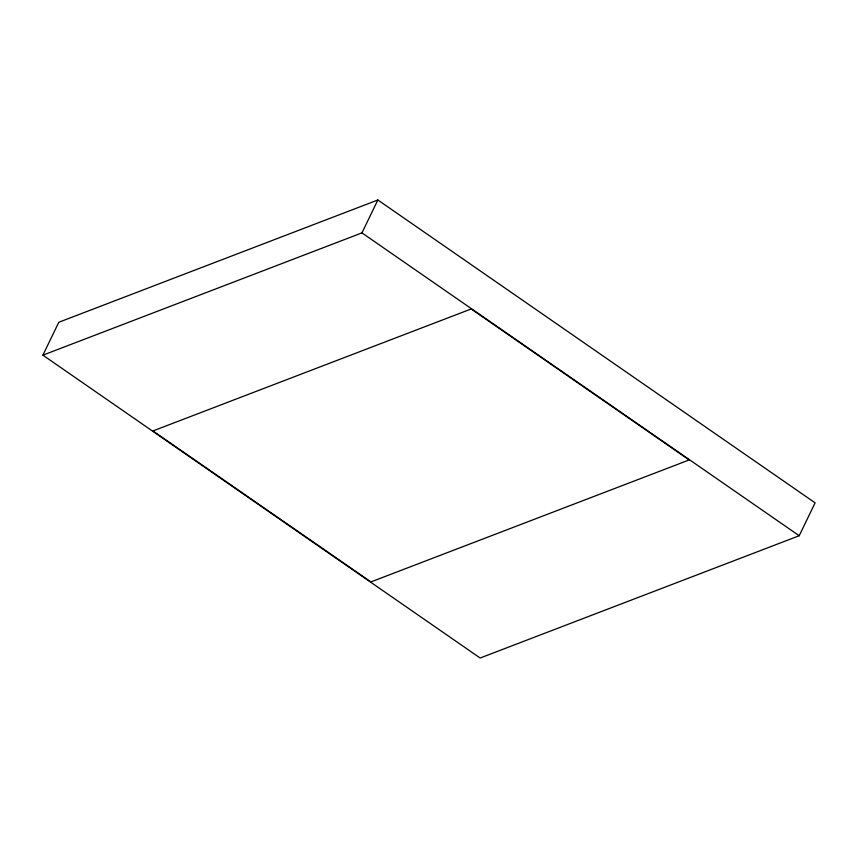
<?xml version="1.0" encoding="UTF-8"?>
<svg xmlns="http://www.w3.org/2000/svg" width="858" height="858" viewBox="0 0 858 858"><rect width="100%" height="100%" fill="white"/><g stroke="black" fill="none" stroke-linecap="round" stroke-linejoin="round"><path stroke-width="1.29" d="M42.9 355.158L58.794 322.265L377.863 199.989L815.1 502.842L799.206 535.735L480.137 658.011L42.9 355.158L361.958 232.883L377.863 199.989M361.958 232.883L799.206 535.735M471.192 308.966L152.939 430.941L370.913 581.917L689.167 459.952L471.192 308.966"/></g></svg>
